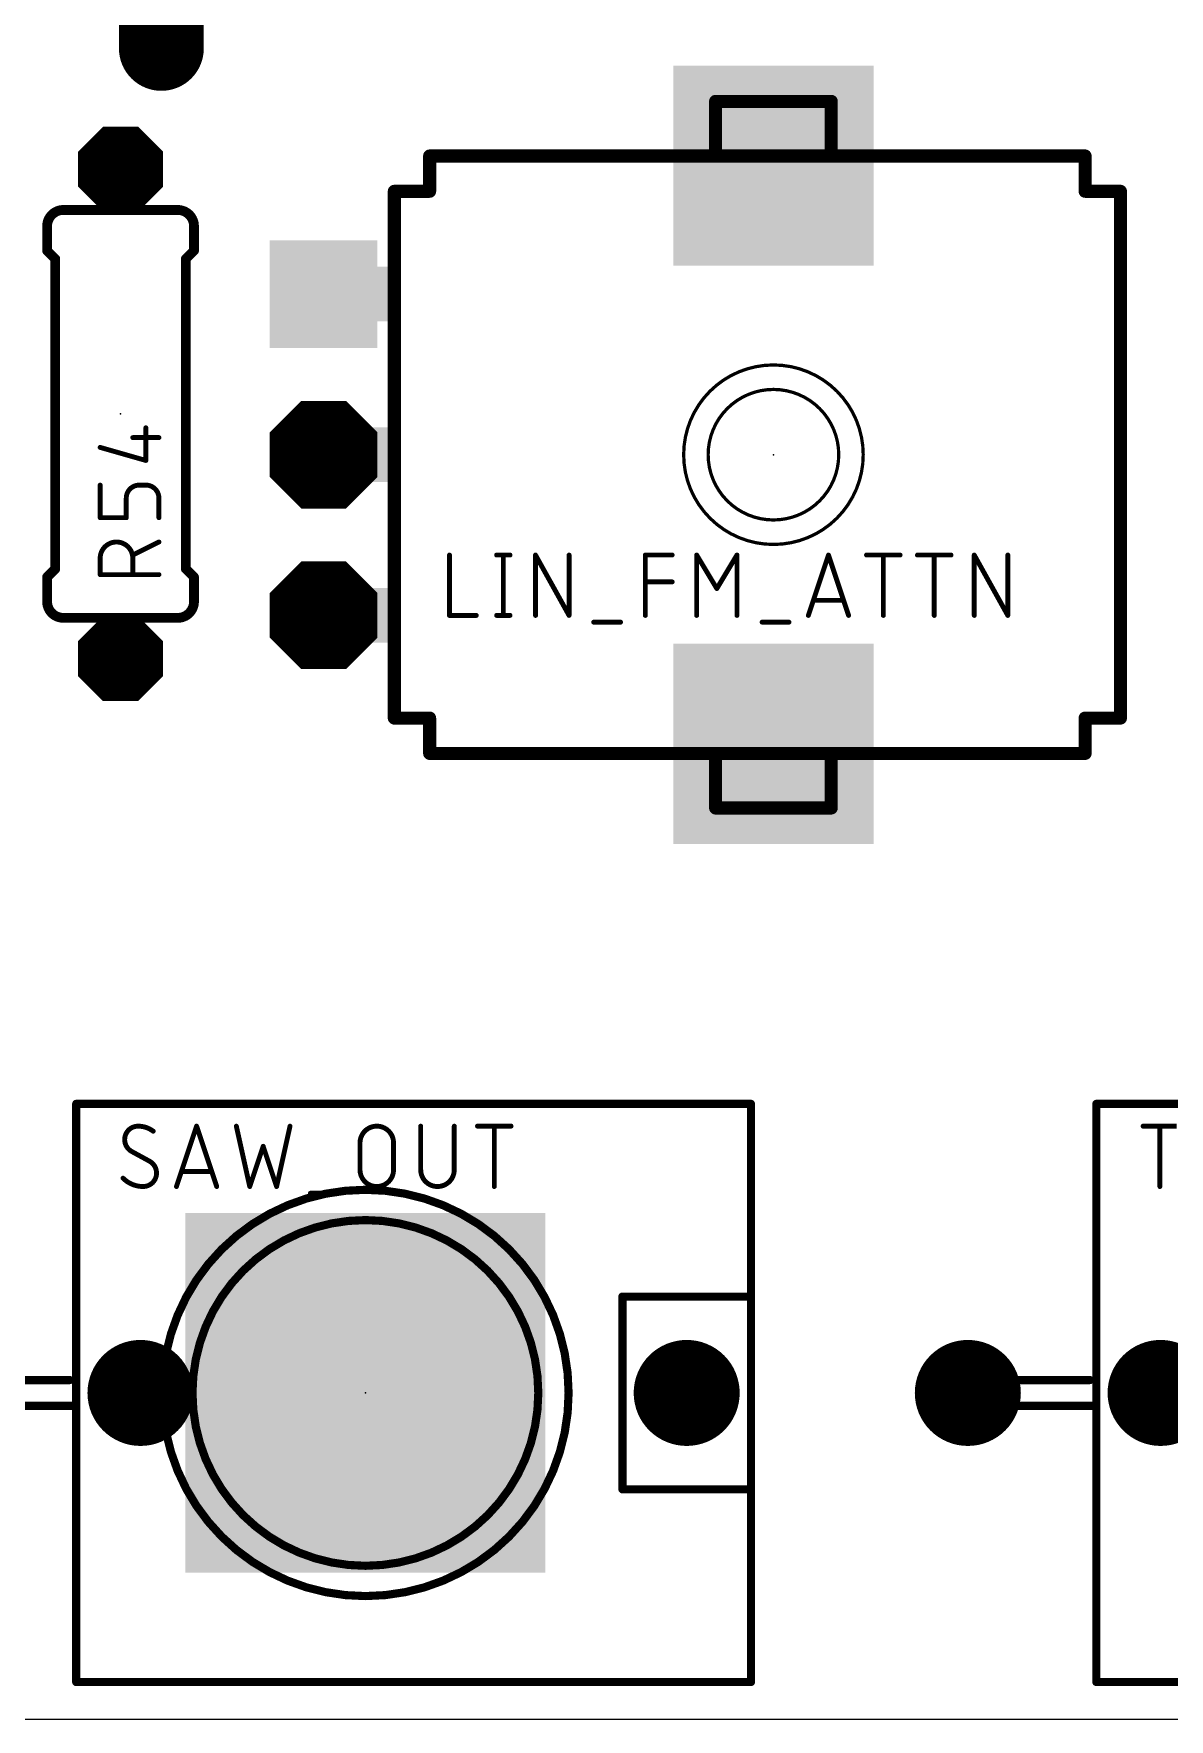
# Model space of a CAD drawing. Extents: x 0 to 102, y 0 to 43.
# Drawn here: x 46.91 to 64.58, y 0 to 26.24 of the extents above; entities that cross this region are included whole.
import ezdxf

# ---------------------------------------------------------------- set-up
doc = ezdxf.new("R2010")
doc.units = 0
for name, color, linetype in [('17', 110, 'CONTINUOUS'), ('20', 31, 'CONTINUOUS'), ('21', 253, 'CONTINUOUS'), ('23', 53, 'CONTINUOUS'), ('25', 253, 'CONTINUOUS'), ('41', 12, 'CONTINUOUS'), ('51', 253, 'CONTINUOUS')]:
    doc.layers.add(name, color=color, linetype=linetype)

# ---------------------------------------------------------------- blocks, each defined once
blk = doc.blocks.new('LONGP100')
at = {"const_width": 1}
blk.add_lwpolyline([(-0.5, 0), (0.5, 0)], dxfattribs=at)
at = {"const_width": 0.5}
for points in [[(-0.5, 0.25, 1), (-0.5, -0.25)], [(0.5, -0.25, 1), (0.5, 0.25)]]:
    blk.add_lwpolyline(points, format="xyb", dxfattribs=at)
blk = doc.blocks.new('RECT')
blk.add_solid([(-0.5, -0.5), (0.5, -0.5), (-0.5, 0.5), (0.5, 0.5)])
blk = doc.blocks.new('SQUAREP')
blk.add_solid([(-0.5, -0.5), (0.5, -0.5), (-0.5, 0.5), (0.5, 0.5)])
blk = doc.blocks.new('OCTAGONP')
at = {"const_width": 0.5}
blk.add_lwpolyline([(-0.25, -0.1036), (-0.25, 0.1036), (-0.1036, 0.25), (0.1036, 0.25), (0.25, 0.1036), (0.25, -0.1036), (0.1036, -0.25), (-0.1036, -0.25), (-0.25, -0.1036), (-0.25, 0.1036)], dxfattribs=at)
blk = doc.blocks.new('ROUNDP')
at = {"const_width": 0.5}
blk.add_lwpolyline([(0, -0.25, 1), (0, 0.25, 1), (0, -0.25)], format="xyb", dxfattribs=at)

msp = doc.modelspace()

# ---------------------------------------------------------------- linework, layer by layer
at = {"layer": '20'}
msp.add_line((0, 0), (99.06, 0), dxfattribs=at)
at = {"layer": '21'}
for points, const_width in [([(53.07, 24.335), (53.07, 23.785)], 0.2032), ([(53.07, 24.335), (56.27, 24.335)], 0.2032), ([(61.07, 24.335), (63.27, 24.335)], 0.2032), ([(63.27, 23.785), (63.27, 24.335)], 0.2032), ([(52.52, 15.585), (52.52, 23.785)], 0.2032), ([(53.07, 23.785), (52.52, 23.785)], 0.2032), ([(63.82, 23.785), (63.27, 23.785)], 0.2032), ([(63.82, 23.785), (63.82, 15.585)], 0.2032), ([(47.117, 23.241), (47.117, 22.86)], 0.1524), ([(49.403, 23.241), (49.403, 22.86)], 0.1524), ([(47.244, 22.733), (47.117, 22.86)], 0.1524), ([(49.276, 22.733), (49.403, 22.86)], 0.1524), ([(47.244, 17.907), (47.244, 22.733)], 0.1524), ([(49.276, 17.907), (49.276, 22.733)], 0.1524), ([(47.244, 17.907), (47.117, 17.78)], 0.1524), ([(47.117, 17.399), (47.117, 17.78)], 0.1524), ([(49.276, 17.907), (49.403, 17.78)], 0.1524), ([(49.403, 17.399), (49.403, 17.78)], 0.1524), ([(52.52, 15.585), (53.07, 15.585)], 0.2032), ([(53.07, 15.585), (53.07, 15.035)], 0.2032), ([(63.27, 15.585), (63.82, 15.585)], 0.2032), ([(63.27, 15.035), (63.27, 15.585)], 0.2032), ([(56.27, 15.035), (53.07, 15.035)], 0.2032), ([(63.27, 15.035), (61.07, 15.035)], 0.2032), ([(58.07, 9.58), (47.57, 9.58)], 0.127), ([(47.57, 9.58), (47.57, 4.88)], 0.127), ([(58.07, 9.58), (58.07, 6.58)], 0.127), ([(73.945, 9.58), (63.445, 9.58)], 0.127), ([(63.445, 9.58), (63.445, 4.88)], 0.127), ([(58.07, 6.58), (56.07, 6.58)], 0.127), ([(56.07, 6.58), (56.07, 3.58)], 0.127), ([(58.07, 6.58), (58.07, 3.58)], 0.127), ([(47.47, 5.28), (45.37, 5.28)], 0.127), ([(63.345, 5.28), (61.245, 5.28)], 0.127), ([(61.245, 5.28), (61.245, 4.88)], 0.127), ([(45.37, 4.88), (47.57, 4.88)], 0.127), ([(47.57, 4.88), (47.57, 0.58)], 0.127), ([(61.245, 4.88), (63.445, 4.88)], 0.127), ([(63.445, 4.88), (63.445, 0.58)], 0.127), ([(56.07, 3.58), (58.07, 3.58)], 0.127), ([(58.07, 3.58), (58.07, 0.58)], 0.127), ([(47.57, 0.58), (58.07, 0.58)], 0.127), ([(63.445, 0.58), (73.945, 0.58)], 0.127)]:
    msp.add_lwpolyline(points, dxfattribs=dict(at, const_width=const_width))
for points, const_width in [([(53.1208, 24.335, 1), (53.0192, 24.335)], 0.1016), ([(53.07, 24.3858, 1), (53.07, 24.2842)], 0.1016), ([(56.27, 24.2842, 1), (56.27, 24.3858)], 0.1016), ([(61.07, 24.3858, 1), (61.07, 24.2842)], 0.1016), ([(63.3208, 24.335, 1), (63.2192, 24.335)], 0.1016), ([(63.27, 24.2842, 1), (63.27, 24.3858)], 0.1016), ([(52.5708, 23.785, 1), (52.4692, 23.785)], 0.1016), ([(52.52, 23.8358, 1), (52.52, 23.7342)], 0.1016), ([(53.07, 23.7342, 1), (53.07, 23.8358)], 0.1016), ([(63.27, 23.8358, 1), (63.27, 23.7342)], 0.1016), ([(63.8708, 23.785, 1), (63.7692, 23.785)], 0.1016), ([(63.82, 23.7342, 1), (63.82, 23.8358)], 0.1016), ([(53.0192, 23.785, 1), (53.1208, 23.785)], 0.1016), ([(63.2192, 23.785, 1), (63.3208, 23.785)], 0.1016), ([(47.371, 23.495, 0.4142), (47.117, 23.241)], 0.1524), ([(47.371, 23.4569, 1), (47.371, 23.5331)], 0.0762), ([(49.403, 23.241, 0.4142), (49.149, 23.495)], 0.1524), ([(49.149, 23.5331, 1), (49.149, 23.4569)], 0.0762), ([(47.1551, 23.241, 1), (47.0789, 23.241)], 0.0762), ([(47.0789, 23.241, 1), (47.1551, 23.241)], 0.0762), ([(49.4411, 23.241, 1), (49.3649, 23.241)], 0.0762), ([(49.3649, 23.241, 1), (49.4411, 23.241)], 0.0762), ([(47.0789, 22.86, 1), (47.1551, 22.86)], 0.0762), ([(47.1439, 22.8869, 1), (47.0901, 22.8331)], 0.0762), ([(49.3649, 22.86, 1), (49.4411, 22.86)], 0.0762), ([(49.4299, 22.8331, 1), (49.3761, 22.8869)], 0.0762), ([(47.2821, 22.733, 1), (47.2059, 22.733)], 0.0762), ([(47.2171, 22.7061, 1), (47.2709, 22.7599)], 0.0762), ([(49.3141, 22.733, 1), (49.2379, 22.733)], 0.0762), ([(49.2491, 22.7599, 1), (49.3029, 22.7061)], 0.0762), ([(58.42, 18.288, 1), (58.42, 21.082, 1), (58.42, 18.288)], 0.0508), ([(58.42, 18.669, 1), (58.42, 20.701, 1), (58.42, 18.669)], 0.0508), ([(47.1551, 17.78, 1), (47.0789, 17.78)], 0.0762), ([(47.0901, 17.8069, 1), (47.1439, 17.7531)], 0.0762), ([(47.2059, 17.907, 1), (47.2821, 17.907)], 0.0762), ([(47.2709, 17.8801, 1), (47.2171, 17.9339)], 0.0762), ([(49.2379, 17.907, 1), (49.3141, 17.907)], 0.0762), ([(49.3029, 17.9339, 1), (49.2491, 17.8801)], 0.0762), ([(49.4411, 17.78, 1), (49.3649, 17.78)], 0.0762), ([(49.3761, 17.7531, 1), (49.4299, 17.8069)], 0.0762), ([(47.117, 17.399, 0.4142), (47.371, 17.145)], 0.1524), ([(47.1551, 17.399, 1), (47.0789, 17.399)], 0.0762), ([(47.0789, 17.399, 1), (47.1551, 17.399)], 0.0762), ([(49.149, 17.145, 0.4142), (49.403, 17.399)], 0.1524), ([(49.4411, 17.399, 1), (49.3649, 17.399)], 0.0762), ([(49.3649, 17.399, 1), (49.4411, 17.399)], 0.0762), ([(47.371, 17.1069, 1), (47.371, 17.1831)], 0.0762), ([(49.149, 17.1831, 1), (49.149, 17.1069)], 0.0762), ([(52.52, 15.6358, 1), (52.52, 15.5342)], 0.1016), ([(52.4692, 15.585, 1), (52.5708, 15.585)], 0.1016), ([(53.1208, 15.585, 1), (53.0192, 15.585)], 0.1016), ([(53.07, 15.5342, 1), (53.07, 15.6358)], 0.1016), ([(63.27, 15.6358, 1), (63.27, 15.5342)], 0.1016), ([(63.3208, 15.585, 1), (63.2192, 15.585)], 0.1016), ([(63.7692, 15.585, 1), (63.8708, 15.585)], 0.1016), ([(63.82, 15.5342, 1), (63.82, 15.6358)], 0.1016), ([(53.07, 15.0858, 1), (53.07, 14.9842)], 0.1016), ([(53.0192, 15.035, 1), (53.1208, 15.035)], 0.1016), ([(56.27, 14.9842, 1), (56.27, 15.0858)], 0.1016), ([(61.07, 15.0858, 1), (61.07, 14.9842)], 0.1016), ([(63.2192, 15.035, 1), (63.3208, 15.035)], 0.1016), ([(63.27, 14.9842, 1), (63.27, 15.0858)], 0.1016), ([(47.57, 9.6118, 1), (47.57, 9.5482)], 0.0635), ([(47.6018, 9.58, 1), (47.5382, 9.58)], 0.0635), ([(58.1018, 9.58, 1), (58.0382, 9.58)], 0.0635), ([(58.07, 9.5482, 1), (58.07, 9.6118)], 0.0635), ([(63.445, 9.6118, 1), (63.445, 9.5482)], 0.0635), ([(63.4768, 9.58, 1), (63.4132, 9.58)], 0.0635), ([(52.07, 1.9177, 1), (52.07, 8.2423, 1), (52.07, 1.9177)], 0.127), ([(52.07, 2.3893, 1), (52.07, 7.7707, 1), (52.07, 2.3893)], 0.127), ([(56.1018, 6.58, 1), (56.0382, 6.58)], 0.0635), ([(56.07, 6.6117, 1), (56.07, 6.5483)], 0.0635), ([(58.1018, 6.58, 1), (58.0382, 6.58)], 0.0635), ([(58.0382, 6.58, 1), (58.1018, 6.58)], 0.0635), ([(58.07, 6.5483, 1), (58.07, 6.6117)], 0.0635), ([(47.47, 5.2483, 1), (47.47, 5.3117)], 0.0635), ([(61.2768, 5.28, 1), (61.2133, 5.28)], 0.0635), ([(61.245, 5.3117, 1), (61.245, 5.2483)], 0.0635), ([(63.345, 5.2483, 1), (63.345, 5.3117)], 0.0635), ([(47.6018, 4.88, 1), (47.5382, 4.88)], 0.0635), ([(47.5382, 4.88, 1), (47.6018, 4.88)], 0.0635), ([(47.57, 4.8483, 1), (47.57, 4.9117)], 0.0635), ([(61.245, 4.9117, 1), (61.245, 4.8483)], 0.0635), ([(61.2133, 4.88, 1), (61.2768, 4.88)], 0.0635), ([(63.4768, 4.88, 1), (63.4132, 4.88)], 0.0635), ([(63.4132, 4.88, 1), (63.4768, 4.88)], 0.0635), ([(63.445, 4.8483, 1), (63.445, 4.9117)], 0.0635), ([(56.07, 3.6118, 1), (56.07, 3.5482)], 0.0635), ([(56.0382, 3.58, 1), (56.1018, 3.58)], 0.0635), ([(58.1018, 3.58, 1), (58.0382, 3.58)], 0.0635), ([(58.0382, 3.58, 1), (58.1018, 3.58)], 0.0635), ([(58.07, 3.5482, 1), (58.07, 3.6118)], 0.0635), ([(47.57, 0.6118, 1), (47.57, 0.5483)], 0.0635), ([(47.5382, 0.58, 1), (47.6018, 0.58)], 0.0635), ([(58.0382, 0.58, 1), (58.1018, 0.58)], 0.0635), ([(58.07, 0.5483, 1), (58.07, 0.6118)], 0.0635), ([(63.445, 0.6118, 1), (63.445, 0.5483)], 0.0635), ([(63.4132, 0.58, 1), (63.4768, 0.58)], 0.0635)]:
    msp.add_lwpolyline(points, format="xyb", dxfattribs=dict(at, const_width=const_width))
at = {"layer": '23'}
for p in [(48.26, 20.32), (58.42, 19.685), (52.07, 5.08)]:
    msp.add_point(p, dxfattribs=at)
at = {"layer": '25', "const_width": 0.0762}
for points in [[(48.4505, 19.9511), (48.8569, 19.9511)], [(48.6537, 19.5955), (48.6537, 20.1035)], [(47.9425, 19.7987), (48.6537, 19.5955)], [(47.9425, 18.704), (47.9425, 19.212)], [(48.6537, 19.212), (48.5521, 19.212)], [(48.3489, 19.0088), (48.3489, 18.704)], [(48.8569, 18.704), (48.8569, 19.0088)], [(48.3489, 18.704), (47.9425, 18.704)], [(47.9425, 17.8181), (47.9425, 18.0721)], [(48.8569, 18.3261), (48.4505, 18.1229)], [(48.4505, 18.0721), (48.4505, 17.8181)], [(53.3781, 18.1229), (53.3781, 17.1831)], [(54.1121, 18.1229), (54.3209, 18.1229)], [(54.2165, 18.1229), (54.2165, 17.1831)], [(54.7175, 17.1831), (54.7175, 18.1229)], [(54.7175, 18.1229), (55.2396, 17.1831)], [(55.2396, 17.1831), (55.2396, 18.1229)], [(56.4261, 17.1831), (56.4261, 18.1229)], [(56.4261, 18.1229), (56.8438, 18.1229)], [(57.2256, 17.1831), (57.2256, 18.1229)], [(57.2256, 18.1229), (57.5388, 17.6008)], [(57.5388, 17.6008), (57.8521, 18.1229)], [(57.8521, 18.1229), (57.8521, 17.1831)], [(58.9629, 17.1831), (59.2762, 18.1229)], [(59.2762, 18.1229), (59.5894, 17.1831)], [(59.8686, 18.1229), (60.3907, 18.1229)], [(60.1296, 17.1831), (60.1296, 18.1229)], [(60.661, 18.1229), (61.1831, 18.1229)], [(60.9221, 17.1831), (60.9221, 18.1229)], [(61.545, 17.1831), (61.545, 18.1229)], [(61.545, 18.1229), (62.0671, 17.1831)], [(62.0671, 17.1831), (62.0671, 18.1229)], [(48.8569, 17.8181), (47.9425, 17.8181)], [(56.4261, 17.7052), (56.8438, 17.7052)], [(59.5111, 17.4181), (59.0412, 17.4181)], [(53.3781, 17.1831), (53.7958, 17.1831)], [(54.1121, 17.1831), (54.3209, 17.1831)], [(55.6231, 17.0787), (56.0408, 17.0787)], [(58.2444, 17.0787), (58.6621, 17.0787)], [(49.1298, 8.2931), (49.4431, 9.2329)], [(49.4431, 9.2329), (49.7563, 8.2931)], [(50.0617, 9.2329), (50.2705, 8.2931)], [(50.6882, 8.2931), (50.8971, 9.2329)], [(52.931, 9.2329), (52.931, 8.5542)], [(53.4531, 8.5542), (53.4531, 9.2329)], [(53.815, 9.2329), (54.3371, 9.2329)], [(54.076, 8.2931), (54.076, 9.2329)], [(64.1731, 9.2329), (64.6952, 9.2329)], [(64.4342, 8.2931), (64.4342, 9.2329)], [(50.2705, 8.2931), (50.4794, 8.9196)], [(50.4794, 8.9196), (50.6882, 8.2931)], [(51.9862, 8.5542), (51.9862, 8.9718)], [(52.5083, 8.9718), (52.5083, 8.5542)], [(48.7158, 8.6847), (48.4286, 8.8413)], [(49.678, 8.5281), (49.2081, 8.5281)], [(51.2154, 8.1887), (51.6331, 8.1887)]]:
    msp.add_lwpolyline(points, dxfattribs=at)
at = {"layer": '25'}
for points, const_width in [([(48.4505, 19.9702, 1), (48.4505, 19.9321)], 0.0381), ([(48.6728, 20.1035, 1), (48.6347, 20.1035)], 0.0381), ([(48.8569, 19.9321, 1), (48.8569, 19.9702)], 0.0381), ([(47.9477, 19.8171, 1), (47.9373, 19.7804)], 0.0381), ([(48.6347, 19.5955, 1), (48.6728, 19.5955)], 0.0381), ([(48.6485, 19.5772, 1), (48.6589, 19.6139)], 0.0381), ([(47.9616, 19.212, 1), (47.9235, 19.212)], 0.0381), ([(48.5521, 19.212, 0.4142), (48.3489, 19.0088)], 0.0762), ([(48.5521, 19.2311, 1), (48.5521, 19.193)], 0.0381), ([(48.5521, 19.193, 1), (48.5521, 19.2311)], 0.0381), ([(48.6537, 19.2311, 1), (48.6537, 19.193)], 0.0381), ([(48.8569, 19.0088, 0.4142), (48.6537, 19.212)], 0.0762), ([(48.6537, 19.193, 1), (48.6537, 19.2311)], 0.0381), ([(48.368, 19.0088, 1), (48.3299, 19.0088)], 0.0381), ([(48.3299, 19.0088, 1), (48.368, 19.0088)], 0.0381), ([(48.876, 19.0088, 1), (48.8379, 19.0088)], 0.0381), ([(48.8379, 19.0088, 1), (48.876, 19.0088)], 0.0381), ([(47.9425, 18.7231, 1), (47.9425, 18.685)], 0.0381), ([(47.9235, 18.704, 1), (47.9616, 18.704)], 0.0381), ([(48.3299, 18.704, 1), (48.368, 18.704)], 0.0381), ([(48.3489, 18.685, 1), (48.3489, 18.7231)], 0.0381), ([(48.8379, 18.704, 1), (48.876, 18.704)], 0.0381), ([(48.4505, 18.0721, 1), (47.9425, 18.0721)], 0.0762), ([(47.9616, 18.0721, 1), (47.9235, 18.0721)], 0.0381), ([(48.442, 18.1399, 1), (48.459, 18.1059)], 0.0381), ([(48.4696, 18.0721, 1), (48.4315, 18.0721)], 0.0381), ([(48.8654, 18.3091, 1), (48.8484, 18.3431)], 0.0381), ([(53.3972, 18.1229, 1), (53.3591, 18.1229)], 0.0381), ([(54.1121, 18.142, 1), (54.1121, 18.1039)], 0.0381), ([(54.2356, 18.1229, 1), (54.1975, 18.1229)], 0.0381), ([(54.3209, 18.1039, 1), (54.3209, 18.142)], 0.0381), ([(54.7365, 18.1229, 1), (54.6984, 18.1229)], 0.0381), ([(54.7341, 18.1322, 1), (54.7008, 18.1136)], 0.0381), ([(55.2586, 18.1229, 1), (55.2205, 18.1229)], 0.0381), ([(56.4451, 18.1229, 1), (56.407, 18.1229)], 0.0381), ([(56.4261, 18.142, 1), (56.4261, 18.1039)], 0.0381), ([(56.8438, 18.1039, 1), (56.8438, 18.142)], 0.0381), ([(57.2446, 18.1229, 1), (57.2065, 18.1229)], 0.0381), ([(57.2419, 18.1327, 1), (57.2092, 18.1131)], 0.0381), ([(57.8711, 18.1229, 1), (57.833, 18.1229)], 0.0381), ([(57.8684, 18.1131, 1), (57.8358, 18.1327)], 0.0381), ([(59.2942, 18.1289, 1), (59.2581, 18.1169)], 0.0381), ([(59.2942, 18.1169, 1), (59.2581, 18.1289)], 0.0381), ([(59.8686, 18.142, 1), (59.8686, 18.1039)], 0.0381), ([(60.1487, 18.1229, 1), (60.1106, 18.1229)], 0.0381), ([(60.3907, 18.1039, 1), (60.3907, 18.142)], 0.0381), ([(60.661, 18.142, 1), (60.661, 18.1039)], 0.0381), ([(60.9411, 18.1229, 1), (60.903, 18.1229)], 0.0381), ([(61.1831, 18.1039, 1), (61.1831, 18.142)], 0.0381), ([(61.5616, 18.1322, 1), (61.5283, 18.1136)], 0.0381), ([(61.564, 18.1229, 1), (61.5259, 18.1229)], 0.0381), ([(62.0861, 18.1229, 1), (62.048, 18.1229)], 0.0381), ([(47.9235, 18.0721, 1), (47.9616, 18.0721)], 0.0381), ([(47.9425, 17.8372, 1), (47.9425, 17.7991)], 0.0381), ([(48.4315, 18.0721, 1), (48.4696, 18.0721)], 0.0381), ([(48.8569, 17.7991, 1), (48.8569, 17.8372)], 0.0381), ([(47.9235, 17.8181, 1), (47.9616, 17.8181)], 0.0381), ([(48.4315, 17.8181, 1), (48.4696, 17.8181)], 0.0381), ([(56.4261, 17.7243, 1), (56.4261, 17.6862)], 0.0381), ([(56.8438, 17.6862, 1), (56.8438, 17.7243)], 0.0381), ([(57.5225, 17.6106, 1), (57.5552, 17.591)], 0.0381), ([(57.5225, 17.591, 1), (57.5552, 17.6106)], 0.0381), ([(59.0412, 17.4371, 1), (59.0412, 17.399)], 0.0381), ([(59.5111, 17.399, 1), (59.5111, 17.4371)], 0.0381), ([(53.3781, 17.2021, 1), (53.3781, 17.164)], 0.0381), ([(53.3591, 17.1831, 1), (53.3972, 17.1831)], 0.0381), ([(53.7958, 17.164, 1), (53.7958, 17.2021)], 0.0381), ([(54.1121, 17.2021, 1), (54.1121, 17.164)], 0.0381), ([(54.1975, 17.1831, 1), (54.2356, 17.1831)], 0.0381), ([(54.3209, 17.164, 1), (54.3209, 17.2021)], 0.0381), ([(54.6984, 17.1831, 1), (54.7365, 17.1831)], 0.0381), ([(55.2205, 17.1831, 1), (55.2586, 17.1831)], 0.0381), ([(55.2229, 17.1738, 1), (55.2562, 17.1924)], 0.0381), ([(55.6231, 17.0977, 1), (55.6231, 17.0596)], 0.0381), ([(56.0408, 17.0596, 1), (56.0408, 17.0977)], 0.0381), ([(56.407, 17.1831, 1), (56.4451, 17.1831)], 0.0381), ([(57.2065, 17.1831, 1), (57.2446, 17.1831)], 0.0381), ([(57.833, 17.1831, 1), (57.8711, 17.1831)], 0.0381), ([(58.2444, 17.0977, 1), (58.2444, 17.0596)], 0.0381), ([(58.6621, 17.0596, 1), (58.6621, 17.0977)], 0.0381), ([(58.9448, 17.1891, 1), (58.981, 17.1771)], 0.0381), ([(59.5714, 17.1771, 1), (59.6075, 17.1891)], 0.0381), ([(60.1106, 17.1831, 1), (60.1487, 17.1831)], 0.0381), ([(60.903, 17.1831, 1), (60.9411, 17.1831)], 0.0381), ([(61.5259, 17.1831, 1), (61.564, 17.1831)], 0.0381), ([(62.048, 17.1831, 1), (62.0861, 17.1831)], 0.0381), ([(62.0504, 17.1738, 1), (62.0837, 17.1924)], 0.0381), ([(48.5331, 9.2329, 0.4142), (48.3242, 9.0241)], 0.0762), ([(48.768, 9.1546, 0.1623), (48.5331, 9.2329)], 0.0762), ([(48.5331, 9.2519, 1), (48.533, 9.2139)], 0.0381), ([(48.533, 9.2138, 1), (48.5331, 9.2519)], 0.0381), ([(48.7566, 9.1393, 1), (48.7794, 9.1698)], 0.0381), ([(49.4611, 9.2389, 1), (49.425, 9.2269)], 0.0381), ([(49.4611, 9.2269, 1), (49.425, 9.2389)], 0.0381), ([(50.0803, 9.237, 1), (50.0431, 9.2288)], 0.0381), ([(50.9157, 9.2288, 1), (50.8785, 9.237)], 0.0381), ([(52.5083, 8.9718, 1), (51.9862, 8.9718)], 0.0762), ([(52.9501, 9.2329, 1), (52.912, 9.2329)], 0.0381), ([(53.4722, 9.2329, 1), (53.4341, 9.2329)], 0.0381), ([(53.815, 9.252, 1), (53.815, 9.2139)], 0.0381), ([(54.0951, 9.2329, 1), (54.057, 9.2329)], 0.0381), ([(54.3371, 9.2139, 1), (54.3371, 9.252)], 0.0381), ([(64.1731, 9.252, 1), (64.1731, 9.2139)], 0.0381), ([(64.4532, 9.2329, 1), (64.4151, 9.2329)], 0.0381), ([(48.3242, 9.0241, 0.2656), (48.4286, 8.8413)], 0.0762), ([(48.3433, 9.0241, 1), (48.3052, 9.0241)], 0.0381), ([(48.3052, 9.0241, 1), (48.3433, 9.0241)], 0.0381), ([(50.4975, 8.9257, 1), (50.4613, 8.9136)], 0.0381), ([(50.4975, 8.9136, 1), (50.4613, 8.9257)], 0.0381), ([(52.0052, 8.9718, 1), (51.9671, 8.9718)], 0.0381), ([(51.9671, 8.9718, 1), (52.0052, 8.9718)], 0.0381), ([(52.5273, 8.9718, 1), (52.4892, 8.9718)], 0.0381), ([(52.4892, 8.9718, 1), (52.5273, 8.9718)], 0.0381), ([(48.4377, 8.858, 1), (48.4195, 8.8246)], 0.0381), ([(48.419, 8.8249, 1), (48.4383, 8.8577)], 0.0381), ([(48.8202, 8.5019, 0.2656), (48.7158, 8.6847)], 0.0762), ([(48.7255, 8.7011, 1), (48.7061, 8.6683)], 0.0381), ([(48.7067, 8.668, 1), (48.7249, 8.7014)], 0.0381), ([(48.2981, 8.4236, 0.2), (48.6114, 8.2931)], 0.0762), ([(48.3116, 8.437, 1), (48.2846, 8.4102)], 0.0381), ([(48.6114, 8.2931, 0.4142), (48.8202, 8.5019)], 0.0762), ([(48.8393, 8.5019, 1), (48.8012, 8.5019)], 0.0381), ([(48.8012, 8.5019, 1), (48.8393, 8.5019)], 0.0381), ([(49.2081, 8.5471, 1), (49.2081, 8.509)], 0.0381), ([(49.678, 8.509, 1), (49.678, 8.5471)], 0.0381), ([(51.9862, 8.5542, 1), (52.5083, 8.5542)], 0.0762), ([(52.0052, 8.5542, 1), (51.9671, 8.5542)], 0.0381), ([(51.9671, 8.5542, 1), (52.0052, 8.5542)], 0.0381), ([(52.5273, 8.5542, 1), (52.4892, 8.5542)], 0.0381), ([(52.4892, 8.5542, 1), (52.5273, 8.5542)], 0.0381), ([(52.931, 8.5542, 1), (53.4531, 8.5542)], 0.0762), ([(52.9501, 8.5542, 1), (52.912, 8.5542)], 0.0381), ([(52.912, 8.5542, 1), (52.9501, 8.5542)], 0.0381), ([(53.4722, 8.5542, 1), (53.4341, 8.5542)], 0.0381), ([(53.4341, 8.5542, 1), (53.4722, 8.5542)], 0.0381), ([(48.6114, 8.3122, 1), (48.6114, 8.2741)], 0.0381), ([(48.6114, 8.2741, 1), (48.6114, 8.3121)], 0.0381), ([(49.1117, 8.2991, 1), (49.1479, 8.2871)], 0.0381), ([(49.7383, 8.2871, 1), (49.7744, 8.2991)], 0.0381), ([(50.2525, 8.2991, 1), (50.2886, 8.2871)], 0.0381), ([(50.2519, 8.289, 1), (50.2891, 8.2972)], 0.0381), ([(50.6696, 8.2972, 1), (50.7068, 8.289)], 0.0381), ([(50.6702, 8.2871, 1), (50.7063, 8.2991)], 0.0381), ([(51.2154, 8.2077, 1), (51.2154, 8.1696)], 0.0381), ([(51.6331, 8.1696, 1), (51.6331, 8.2077)], 0.0381), ([(54.057, 8.2931, 1), (54.0951, 8.2931)], 0.0381), ([(64.4151, 8.2931, 1), (64.4532, 8.2931)], 0.0381)]:
    msp.add_lwpolyline(points, format="xyb", dxfattribs=dict(at, const_width=const_width))
at = {"layer": '51'}
for points, const_width in [([(59.32, 25.185), (57.52, 25.185)], 0.2032), ([(57.52, 25.185), (57.52, 24.435)], 0.2032), ([(59.32, 24.435), (59.32, 25.185)], 0.2032), ([(48.26, 24.13), (48.26, 23.749)], 0.6096), ([(53.07, 24.335), (63.27, 24.335)], 0.2032), ([(47.371, 23.495), (49.149, 23.495)], 0.1524), ([(47.371, 17.145), (49.149, 17.145)], 0.1524), ([(48.26, 16.891), (48.26, 16.51)], 0.6096), ([(63.27, 15.035), (53.07, 15.035)], 0.2032), ([(57.52, 14.935), (57.52, 14.185)], 0.2032), ([(59.32, 14.185), (59.32, 14.935)], 0.2032), ([(57.52, 14.185), (59.32, 14.185)], 0.2032)]:
    msp.add_lwpolyline(points, dxfattribs=dict(at, const_width=const_width))
for points, const_width in [([(57.52, 25.2358, 1), (57.52, 25.1342)], 0.1016), ([(57.5708, 25.185, 1), (57.4692, 25.185)], 0.1016), ([(59.3708, 25.185, 1), (59.2692, 25.185)], 0.1016), ([(59.32, 25.1342, 1), (59.32, 25.2358)], 0.1016), ([(48.4124, 24.13, 1), (48.1076, 24.13)], 0.3048), ([(53.07, 24.3858, 1), (53.07, 24.2842)], 0.1016), ([(57.4692, 24.435, 1), (57.5708, 24.435)], 0.1016), ([(59.2692, 24.435, 1), (59.3708, 24.435)], 0.1016), ([(63.27, 24.2842, 1), (63.27, 24.3858)], 0.1016), ([(48.1076, 23.749, 1), (48.4124, 23.749)], 0.3048), ([(47.371, 23.5331, 1), (47.371, 23.4569)], 0.0762), ([(49.149, 23.4569, 1), (49.149, 23.5331)], 0.0762), ([(47.371, 17.1831, 1), (47.371, 17.1069)], 0.0762), ([(48.4124, 16.891, 1), (48.1076, 16.891)], 0.3048), ([(49.149, 17.1069, 1), (49.149, 17.1831)], 0.0762), ([(48.1076, 16.51, 1), (48.4124, 16.51)], 0.3048), ([(53.07, 15.0858, 1), (53.07, 14.9842)], 0.1016), ([(57.5708, 14.935, 1), (57.4692, 14.935)], 0.1016), ([(59.3708, 14.935, 1), (59.2692, 14.935)], 0.1016), ([(63.27, 14.9842, 1), (63.27, 15.0858)], 0.1016), ([(57.52, 14.2358, 1), (57.52, 14.1342)], 0.1016), ([(57.4692, 14.185, 1), (57.5708, 14.185)], 0.1016), ([(59.2692, 14.185, 1), (59.3708, 14.185)], 0.1016), ([(59.32, 14.1342, 1), (59.32, 14.2358)], 0.1016)]:
    msp.add_lwpolyline(points, format="xyb", dxfattribs=dict(at, const_width=const_width))

# ---------------------------------------------------------------- block references
at = {"layer": '17'}
for name, p, xscale, yscale, rotation in [('LONGP100', (48.895, 26.67), 1.3208, 1.3208, 90), ('LONGP100', (48.895, 26.67), 1.3208, 1.3208, 90), ('SQUAREP', (58.42, 24.185), 3.116, 3.116, 180), ('SQUAREP', (58.42, 24.185), 3.116, 3.116, 180), ('OCTAGONP', (48.26, 24.13), 1.3208, 1.3208, 270), ('OCTAGONP', (48.26, 24.13), 1.3208, 1.3208, 270), ('SQUAREP', (51.42, 22.185), 1.6764, 1.6764, 180), ('SQUAREP', (51.42, 22.185), 1.6764, 1.6764, 180), ('OCTAGONP', (51.42, 19.685), 1.6764, 1.6764, 180), ('OCTAGONP', (51.42, 19.685), 1.6764, 1.6764, 180), ('OCTAGONP', (51.42, 17.185), 1.6764, 1.6764, 180), ('OCTAGONP', (51.42, 17.185), 1.6764, 1.6764, 180), ('OCTAGONP', (48.26, 16.51), 1.3208, 1.3208, 270), ('OCTAGONP', (48.26, 16.51), 1.3208, 1.3208, 270), ('SQUAREP', (58.42, 15.185), 3.116, 3.116, 180), ('SQUAREP', (58.42, 15.185), 3.116, 3.116, 180), ('ROUNDP', (48.57, 5.08), 1.65, 1.65, 270), ('ROUNDP', (48.57, 5.08), 1.65, 1.65, 270), ('ROUNDP', (57.07, 5.08), 1.65, 1.65, 270), ('ROUNDP', (57.07, 5.08), 1.65, 1.65, 270), ('ROUNDP', (61.445, 5.08), 1.65, 1.65, 270), ('ROUNDP', (61.445, 5.08), 1.65, 1.65, 270), ('ROUNDP', (64.445, 5.08), 1.65, 1.65, 270), ('ROUNDP', (64.445, 5.08), 1.65, 1.65, 270)]:
    msp.add_blockref(name, p, dxfattribs=dict(at, xscale=xscale, yscale=yscale, rotation=rotation))
at = {"layer": '41', "xscale": 5.6, "yscale": 5.6, "rotation": 270}
msp.add_blockref('RECT', (52.07, 5.08), dxfattribs=at)
at = {"layer": '51', "rotation": 270}
for p, xscale, yscale in [((48.26, 23.622), 0.254, 0.6096), ((51.7575, 22.185), 0.85, 1.325), ((51.7575, 19.685), 0.85, 1.325), ((51.7575, 17.185), 0.85, 1.325), ((48.26, 17.018), 0.254, 0.6096)]:
    msp.add_blockref('RECT', p, dxfattribs=dict(at, xscale=xscale, yscale=yscale))

doc.saveas('drawing.dxf')
